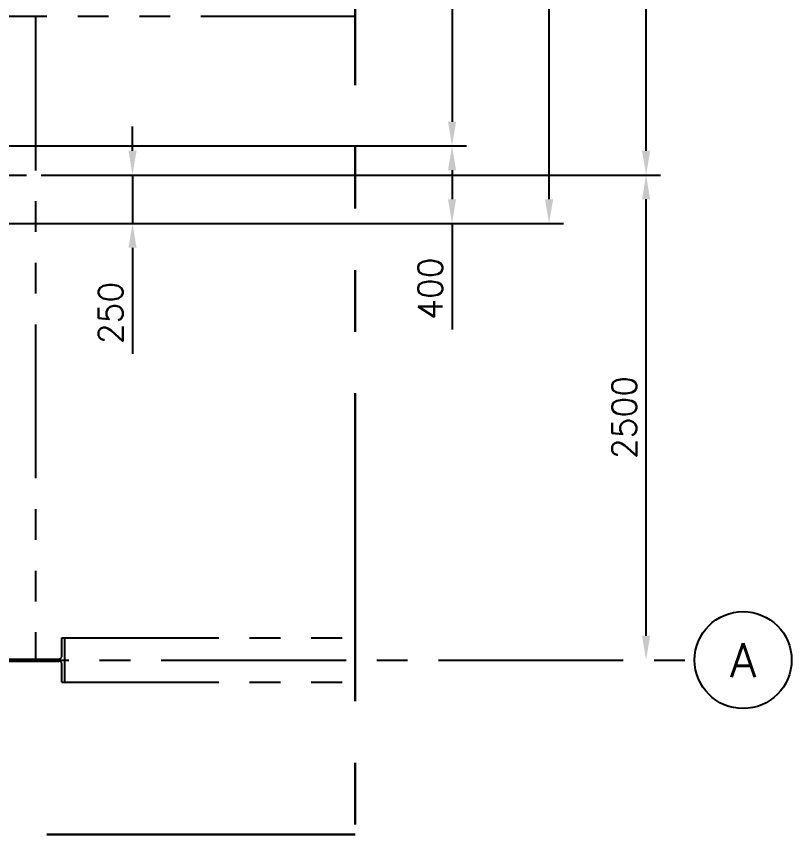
# Model space of a CAD drawing. Header units: millimetres. Extents: x 0 to 42050, y 0 to 29700.
# Drawn here: x 28745 to 32740, y 6657 to 10874 of the extents above; entities that cross this region are included whole.
import ezdxf
from ezdxf.enums import TextEntityAlignment as Align

# ---------------------------------------------------------------- set-up
doc = ezdxf.new("R2010")
doc.units = ezdxf.units.MM
doc.header["$LTSCALE"] = 50
for name, pattern in [('CENTER2', [28.575, 19.05, -3.175, 3.175, -3.175]), ('PHANTOM', [63.5, 31.75, -6.35, 6.35, -6.35, 6.35, -6.35]), ('PHANTOM2', [31.75, 15.875, -3.175, 3.175, -3.175, 3.175, -3.175])]:
    doc.linetypes.add(name, pattern=pattern)
for name, color, linetype in [('EXISTENTE', 8, 'PHANTOM2'), ('SDM', 7, 'Continuous'), ('TC1', 8, 'CENTER2'), ('TDM', 2, 'Continuous'), ('TL3', 3, 'Continuous'), ('TR140', 4, 'Continuous')]:
    doc.layers.add(name, color=color, linetype=linetype)
doc.layers.add('TLM', color=1, linetype='PHANTOM', lineweight=30)
doc.styles.add('TR100', font='simplex.shx')
doc.styles.add('TR140', font='simplex.shx', dxfattribs={"height": 3.5})
doc.dimstyles.new('SEG-S-1', dxfattribs={"dimscale": 50, "dimtxt": 2.5, "dimasz": 2.5, "dimexe": 1.5, "dimexo": 1.5, "dimgap": 1, "dimtad": 1, "dimdec": 0, "dimtxsty": 'TR100', "dimcen": 2.5, "dimclrd": 256, "dimclre": 256, "dimclrt": 3, "dimadec": 0, "dimazin": 0, "dimtfac": 1, "dimtdec": 0, "dimtmove": 0, "dimatfit": 3, "dimfxl": 0, "dimarcsym": 0})

# ---------------------------------------------------------------- blocks, each defined once
blk = doc.blocks.new('INDICACAO_EIXO')
at = {"layer": 'TL3'}
blk.add_circle((0, 0), 5, dxfattribs=at)
blk = doc.blocks.new('A$C0860f657')
at = {"layer": 'TC1'}
blk.add_line((-21160.4, -2405.3), (3494.6, -2405.3), dxfattribs=at)
blk = doc.blocks.new('*D53')
at = {"layer": 'Defpoints', "color": 0}
for p in [(28797.2, 10056.6), (31990.3, 10056.6), (31990.3, 7556.6)]:
    blk.add_point(p, dxfattribs=at)
at = {"layer": 'TDM', "lineweight": -2}
for p, q in [((28872.2, 10056.6), (32065.3, 10056.6)), ((31990.3, 7681.6), (31990.3, 9931.6)), ((32065.3, 7556.6), (32065.3, 7556.6))]:
    blk.add_line(p, q, dxfattribs=at)
at = {"layer": 'TDM'}
for points in [[(31969.4, 9931.6), (32011.1, 9931.6), (31990.3, 10056.6)], [(31969.4, 7681.6), (32011.1, 7681.6), (31990.3, 7556.6)]]:
    blk.add_solid(points, dxfattribs=at)
at = {"layer": 'TDM', "color": 3, "insert": (31877.8, 8806.6), "char_height": 125, "attachment_point": 5, "rotation": 90, "style": 'TR100'}
blk.add_mtext('2500', dxfattribs=at)
blk = doc.blocks.new('*D54')
at = {"layer": 'Defpoints', "color": 0}
for p in [(28797.2, 16056.6), (31990.3, 16056.6), (28797.2, 10056.6)]:
    blk.add_point(p, dxfattribs=at)
at = {"layer": 'TDM', "lineweight": -2}
for p, q in [((28872.2, 16056.6), (32065.3, 16056.6)), ((31990.3, 10181.6), (31990.3, 15931.6)), ((28872.2, 10056.6), (32065.3, 10056.6))]:
    blk.add_line(p, q, dxfattribs=at)
at = {"layer": 'TDM'}
for points in [[(31969.4, 15931.6), (32011.1, 15931.6), (31990.3, 16056.6)], [(31969.4, 10181.6), (32011.1, 10181.6), (31990.3, 10056.6)]]:
    blk.add_solid(points, dxfattribs=at)
at = {"layer": 'TDM', "color": 3, "insert": (31877.8, 13056.6), "char_height": 125, "attachment_point": 5, "rotation": 90, "style": 'TR100'}
blk.add_mtext('6000', dxfattribs=at)
blk = doc.blocks.new('*D55')
at = {"layer": 'Defpoints', "color": 0}
for p in [(28797.2, 10056.6), (27432.1, 9806.3), (29343.8, 9806.3)]:
    blk.add_point(p, dxfattribs=at)
at = {"layer": 'TDM', "lineweight": -2}
for p, q in [((29343.8, 10181.6), (29343.8, 10306.6)), ((28872.2, 10056.6), (29418.8, 10056.6)), ((29343.8, 10056.6), (29343.8, 9806.3)), ((27507.1, 9806.3), (29418.8, 9806.3)), ((29343.8, 9681.3), (29343.8, 9134.9))]:
    blk.add_line(p, q, dxfattribs=at)
at = {"layer": 'TDM'}
for points in [[(29323, 10181.6), (29364.6, 10181.6), (29343.8, 10056.6)], [(29323, 9681.3), (29364.6, 9681.3), (29343.8, 9806.3)]]:
    blk.add_solid(points, dxfattribs=at)
at = {"layer": 'TDM', "color": 3, "insert": (29231.3, 9345.6), "char_height": 125, "attachment_point": 5, "rotation": 90, "style": 'TR100'}
blk.add_mtext('250', dxfattribs=at)
blk = doc.blocks.new('*D56')
at = {"layer": 'Defpoints', "color": 0}
for p in [(22507, 16156.6), (31490.3, 16156.6), (27432.1, 9806.3)]:
    blk.add_point(p, dxfattribs=at)
at = {"layer": 'TDM', "lineweight": -2}
for p, q in [((22582, 16156.6), (31565.3, 16156.6)), ((31490.3, 9931.3), (31490.3, 16031.6)), ((27507.1, 9806.3), (31565.3, 9806.3))]:
    blk.add_line(p, q, dxfattribs=at)
at = {"layer": 'TDM'}
for points in [[(31469.4, 16031.6), (31511.1, 16031.6), (31490.3, 16156.6)], [(31469.4, 9931.3), (31511.1, 9931.3), (31490.3, 9806.3)]]:
    blk.add_solid(points, dxfattribs=at)
at = {"layer": 'TDM', "color": 3, "char_height": 125, "attachment_point": 5, "rotation": 90, "style": 'TR100'}
for s, insert in [('6350', (31377.8, 12981.4)), ('(TIP.)', (31635.5, 12981.4))]:
    blk.add_mtext(s, dxfattribs=dict(at, insert=insert))
blk = doc.blocks.new('*D65')
at = {"layer": 'Defpoints', "color": 0}
for p in [(22984.5, 13206.3), (22984.5, 10206.3), (30990.3, 10206.3)]:
    blk.add_point(p, dxfattribs=at)
at = {"layer": 'TDM', "lineweight": -2}
for p, q in [((23059.5, 13206.3), (28480.5, 13206.3)), ((30263.8, 13206.3), (31065.3, 13206.3)), ((30990.3, 13081.3), (30990.3, 10331.3)), ((23059.5, 10206.3), (31065.3, 10206.3))]:
    blk.add_line(p, q, dxfattribs=at)
at = {"layer": 'TDM'}
for points in [[(30969.4, 13081.3), (31011.1, 13081.3), (30990.3, 13206.3)], [(30969.4, 10331.3), (31011.1, 10331.3), (30990.3, 10206.3)]]:
    blk.add_solid(points, dxfattribs=at)
at = {"layer": 'TDM', "color": 3, "char_height": 125, "attachment_point": 5, "rotation": 90, "style": 'TR100'}
for s, insert in [('3000', (30877.8, 11706.3)), ('(TIP.)', (31135.5, 11706.3))]:
    blk.add_mtext(s, dxfattribs=dict(at, insert=insert))
blk = doc.blocks.new('*D57')
at = {"layer": 'Defpoints', "color": 0}
for p in [(22984.5, 10206.3), (27432.1, 9806.3), (30990.3, 9806.3)]:
    blk.add_point(p, dxfattribs=at)
at = {"layer": 'TDM', "lineweight": -2}
for p, q in [((23059.5, 10206.3), (31065.3, 10206.3)), ((30990.3, 10081.3), (30990.3, 9931.3)), ((27507.1, 9806.3), (31065.3, 9806.3)), ((30990.3, 9806.3), (30990.3, 9259.9))]:
    blk.add_line(p, q, dxfattribs=at)
at = {"layer": 'TDM'}
for points in [[(30969.4, 10081.3), (31011.1, 10081.3), (30990.3, 10206.3)], [(30969.4, 9931.3), (31011.1, 9931.3), (30990.3, 9806.3)]]:
    blk.add_solid(points, dxfattribs=at)
at = {"layer": 'TDM', "color": 3, "insert": (30877.8, 9470.6), "char_height": 125, "attachment_point": 5, "rotation": 90, "style": 'TR100'}
blk.add_mtext('400', dxfattribs=at)

msp = doc.modelspace()

# ---------------------------------------------------------------- linework, layer by layer
at = {"layer": 'EXISTENTE'}
for p, q in [((30490.25, 10874.41), (27737.2, 10874.41)), ((28843.79, 10874.41), (28843.79, 7561.82)), ((28979.89, 7577.82), (28979.89, 7670.57)), ((28979.89, 7670.57), (28994.79, 7670.57)), ((28994.79, 7442.57), (28994.79, 7670.57)), ((28994.79, 7670.57), (30490.25, 7670.57)), ((28422.69, 7561.82), (28963.89, 7561.82)), ((28422.69, 7551.32), (28963.89, 7551.32)), ((28979.89, 7442.57), (28979.89, 7535.32)), ((28979.89, 7442.57), (28994.79, 7442.57)), ((28994.79, 7442.57), (30490.25, 7442.57))]:
    msp.add_line(p, q, dxfattribs=at)
for centre, start, end in [((28963.89, 7577.82), 270, 0), ((28963.89, 7535.32), 0, 90)]:
    msp.add_arc(centre, 16, start, end, dxfattribs=at)
at = {"layer": 'TC1'}
msp.add_line((28062.64, 7556.57), (32240.25, 7556.57), dxfattribs=at)
at = {"layer": 'TLM'}
msp.add_lwpolyline([(3490.25, 18456.57), (30490.25, 18456.57), (30490.25, 6656.57), (3490.25, 6656.57)], close=True, dxfattribs=at)

# ---------------------------------------------------------------- block references
ref = msp.add_blockref('INDICACAO_EIXO', (32490.25, 7556.57), dxfattribs=dict(xscale=50, yscale=50, zscale=50))
ref.add_attrib('EIXO', 'A', dxfattribs={"layer": 'TR140', "height": 175, "style": 'TR140'}).set_placement((32490.25, 7556.57), align=Align.MIDDLE_CENTER)
at = {"layer": 'SDM'}
msp.add_blockref('A$C0860f657', (25302.61, 12461.87), dxfattribs=at)

# ---------------------------------------------------------------- dimensions: what is measured, and where the dimension line sits
at = {"layer": 'TDM'}
for base, p1, p2, picture, middle in [((31490.25, 16156.56), (27432.05, 9806.28), (22507.04, 16156.56), '*D56', (31490.25, 12981.42)), ((30990.25, 10206.28), (22984.54, 13206.28), (22984.54, 10206.28), '*D65', (30990.25, 11706.28))]:
    dim = msp.add_linear_dim(base=base, p1=p1, p2=p2, angle=90, text='<>\\X(TIP.)', dimstyle='SEG-S-1', dxfattribs=at)
    dim.commit()
    dim.dimension.update_dxf_attribs({"geometry": picture, "text_midpoint": middle})
for base, p1, p2, picture, middle in [((31990.25, 16056.56), (28797.2, 10056.56), (28797.2, 16056.56), '*D54', (31877.75, 13056.56)), ((29343.79, 9806.28), (28797.2, 10056.56), (27432.05, 9806.28), '*D55', (29231.29, 9345.57)), ((30990.25, 9806.28), (22984.54, 10206.28), (27432.05, 9806.28), '*D57', (30877.75, 9470.57)), ((31990.25, 10056.56), (31990.25, 7556.57), (28797.2, 10056.56), '*D53', (31877.75, 8806.57))]:
    dim = msp.add_linear_dim(base=base, p1=p1, p2=p2, angle=90, dimstyle='SEG-S-1', dxfattribs=at)
    dim.commit()
    dim.dimension.update_dxf_attribs({"geometry": picture, "text_midpoint": middle})

doc.saveas('drawing.dxf')
